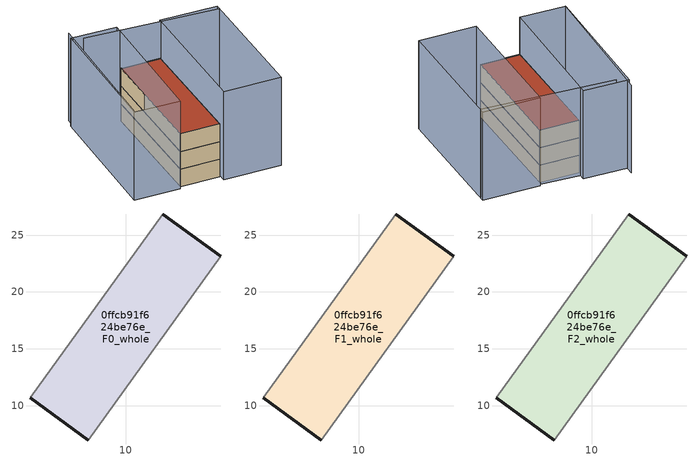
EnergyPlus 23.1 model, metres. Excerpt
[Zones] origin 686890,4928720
0ffcb91f624be76e_F0_whole
 floor ground (EU_floor_Construction): 6.7,6.97 18.36,23.14 13.23,26.85 1.57,10.68 z0
 wall outside (EU_wall_Construction): 13.23,26.85 18.36,23.14 / 6.7,6.97 1.57,10.68 z0:3
 wall adiabatic (EU_wall_Construction): 1.57,10.68 13.23,26.85 / 18.36,23.14 6.7,6.97 z0:3
0ffcb91f624be76e_F1_whole
 floor to 0ffcb91f624be76e_F0_whole (EU_floor_Construction): 6.7,6.97 18.36,23.14 13.23,26.85 1.57,10.68 z3
 wall outside (EU_wall_Construction): 13.23,26.85 18.36,23.14 / 6.7,6.97 1.57,10.68 z3:6
 wall adiabatic (EU_wall_Construction): 1.57,10.68 13.23,26.85 / 18.36,23.14 6.7,6.97 z3:6
0ffcb91f624be76e_F2_whole
 floor to 0ffcb91f624be76e_F1_whole (EU_floor_Construction): 6.7,6.97 18.36,23.14 13.23,26.85 1.57,10.68 z6
 wall outside (EU_wall_Construction): 13.23,26.85 18.36,23.14 / 6.7,6.97 1.57,10.68 z6:9
 wall adiabatic (EU_wall_Construction): 1.57,10.68 13.23,26.85 / 18.36,23.14 6.7,6.97 z6:9
 roof outside (EU_roof_Construction): 18.36,23.14 6.7,6.97 1.57,10.68 13.23,26.85 z9
shading: 9.66,33.49 -4.7,14.77 / 25.94,17.55 9.42,30.88 / 26.45,18.19 13.71,0.66 / 13.71,0.66 6.26,6.07 / 6.26,6.07 19.01,23.6 / 19.01,23.6 26.45,18.19 / -4.81,14.76 8.52,32.52 / 8.52,32.52 14.37,28.13 / 14.37,28.13 1.05,10.37 / 1.05,10.37 -4.81,14.76 z0:15
[Building]
EU S2 Campaign: North Axis=0; Terrain=City; Solar Distribution=FullExterior
[Site:Location]
Bologna: Latitude=44.5; Longitude=11.25; Time Zone=1; Elevation=37
[SizingPeriod:WeatherFileDays]
AnnualSizingPeriod: Begin Month=1; Begin Day of Month=1; End Month=12; End Day of Month=31; Day of Week for Start Day=Monday; Use Weather File Daylight Saving Period=No; Use Weather File Rain and Snow Indicators=No
[MATERIAL]
EU_InternalMass_Material: Roughness=MediumRough; Thickness=0.1; Conductivity=1; Density=1800; Specific Heat=900; Thermal Absorptance=0.9; Solar Absorptance=0.7; Visible Absorptance=0.7
[MATERIAL:NOMASS] Roughness=MediumRough; Thermal Absorptance=0.9; Solar Absorptance=0.7; Visible Absorptance=0.7
Name | Thermal Resistance
EU_wall_NoMass | 0.937881
EU_roof_NoMass | 0.548572
EU_floor_NoMass | 0.71348
[CONSTRUCTION]
EU_wall_Construction: EU_wall_NoMass
EU_roof_Construction: EU_roof_NoMass
EU_floor_Construction: EU_floor_NoMass
EU_InternalMass_Construction: EU_InternalMass_Material
[ZONE] Type=1; Multiplier=1; Ceiling Height=autocalculate; Floor Area=autocalculate; Part of Total Floor Area=Yes
Name | Volume
0ffcb91f624be76e_F0_whole | 378.699
0ffcb91f624be76e_F1_whole; 0ffcb91f624be76e_F2_whole | 378.7
[INTERNALMASS] Construction=EU_InternalMass_Construction; Surface Area=126.233
Name | Zone or ZoneList
0ffcb91f624be76e_F0_whole_EU_InternalMass | 0ffcb91f624be76e_F0_whole
0ffcb91f624be76e_F1_whole_EU_InternalMass | 0ffcb91f624be76e_F1_whole
0ffcb91f624be76e_F2_whole_EU_InternalMass | 0ffcb91f624be76e_F2_whole
[OTHEREQUIPMENT] Fuel Type=Electricity; Design Level Calculation Method=Watts/Area; Power per Zone Floor Area=1; Fraction Latent=0; Fraction Radiant=0; Fraction Lost=0; Carbon Dioxide Generation Rate=0; EndUse Subcategory=EU_Step8_InternalGains
Name | Zone or ZoneList or Space or SpaceList | Schedule
EU_Step8_InternalGain_0ffcb91f624be76e_F0_whole_f000 | 0ffcb91f624be76e_F0_whole | EU_Step8_GainSchedule_0ffcb91f624be76e_F0_whole_f000
EU_Step8_InternalGain_0ffcb91f624be76e_F1_whole_f000 | 0ffcb91f624be76e_F1_whole | EU_Step8_GainSchedule_0ffcb91f624be76e_F1_whole_f000
EU_Step8_InternalGain_0ffcb91f624be76e_F2_whole_f000 | 0ffcb91f624be76e_F2_whole | EU_Step8_GainSchedule_0ffcb91f624be76e_F2_whole_f000
[ZONEVENTILATION:DESIGNFLOWRATE] Schedule=EU_AlwaysOn; Design Flow Rate Calculation Method=AirChanges/Hour; Air Changes per Hour=0.687892; Ventilation Type=Natural; Fan Pressure Rise=0; Fan Total Efficiency=1; Constant Term Coefficient=1; Temperature Term Coefficient=0; Velocity Term Coefficient=0; Velocity Squared Term Coefficient=0; Minimum Indoor Temperature=-100; Maximum Indoor Temperature=100; Delta Temperature=-100; Minimum Outdoor Temperature=-100; Maximum Outdoor Temperature=100; Maximum Wind Speed=40
Name | Zone or ZoneList or Space or SpaceList
EU_ConstantAir_0ffcb91f624be76e_F0_whole | 0ffcb91f624be76e_F0_whole
EU_ConstantAir_0ffcb91f624be76e_F1_whole | 0ffcb91f624be76e_F1_whole
EU_ConstantAir_0ffcb91f624be76e_F2_whole | 0ffcb91f624be76e_F2_whole
[HVACTEMPLATE:THERMOSTAT] Constant Heating Setpoint=20; Constant Cooling Setpoint=50
EU_HeatOnly_0ffcb91f624be76e_F0_whole; EU_HeatOnly_0ffcb91f624be76e_F1_whole; EU_HeatOnly_0ffcb91f624be76e_F2_whole
[HVACTEMPLATE:ZONE:IDEALLOADSAIRSYSTEM] System Availability Schedule=EU_AlwaysOn; Maximum Heating Supply Air Temperature=50; Minimum Cooling Supply Air Temperature=13; Maximum Heating Supply Air Humidity Ratio=0.0156; Minimum Cooling Supply Air Humidity Ratio=0.0077; Heating Limit=NoLimit; Cooling Limit=NoLimit; Heating Availability Schedule=EU_AlwaysOn; Cooling Availability Schedule=EU_CoolingOff; Dehumidification Control Type=ConstantSensibleHeatRatio; Cooling Sensible Heat Ratio=0.7; Dehumidification Setpoint=60; Humidification Control Type=None; Humidification Setpoint=30; Outdoor Air Method=None; Outdoor Air Flow Rate per Person=0.00944; Outdoor Air Flow Rate per Zone Floor Area=0; Outdoor Air Flow Rate per Zone=0; Demand Controlled Ventilation Type=None; Outdoor Air Economizer Type=NoEconomizer; Heat Recovery Type=None; Sensible Heat Recovery Effectiveness=0.7; Latent Heat Recovery Effectiveness=0.65
Name | Template Thermostat
0ffcb91f624be76e_F0_whole | EU_HeatOnly_0ffcb91f624be76e_F0_whole
0ffcb91f624be76e_F1_whole | EU_HeatOnly_0ffcb91f624be76e_F1_whole
0ffcb91f624be76e_F2_whole | EU_HeatOnly_0ffcb91f624be76e_F2_whole
[SIZING:ZONE] Zone Cooling Design Supply Air Temperature Input Method=SupplyAirTemperature; Zone Cooling Design Supply Air Temperature=13; Zone Heating Design Supply Air Temperature Input Method=SupplyAirTemperature; Zone Heating Design Supply Air Temperature=50; Zone Cooling Design Supply Air Humidity Ratio=0.008; Zone Heating Design Supply Air Humidity Ratio=0.008; Cooling Design Air Flow Method=DesignDay; Cooling Design Air Flow Rate=0; Cooling Minimum Air Flow per Zone Floor Area=0.000762; Cooling Minimum Air Flow=0; Cooling Minimum Air Flow Fraction=0.2; Heating Design Air Flow Method=DesignDay; Heating Design Air Flow Rate=0; Heating Maximum Air Flow per Zone Floor Area=0.002032; Heating Maximum Air Flow=0.141576; Heating Maximum Air Flow Fraction=0.3; Account for Dedicated Outdoor Air System=No; Dedicated Outdoor Air System Control Strategy=NeutralSupplyAir; Dedicated Outdoor Air Low Setpoint Temperature for Design=autosize; Dedicated Outdoor Air High Setpoint Temperature for Design=autosize; Zone Load Sizing Method=Sensible Load Only No Latent Load; Zone Latent Cooling Design Supply Air Humidity Ratio Input Method=HumidityRatioDifference; Zone Cooling Design Supply Air Humidity Ratio Difference=0.005; Zone Latent Heating Design Supply Air Humidity Ratio Input Method=HumidityRatioDifference; Zone Humidification Design Supply Air Humidity Ratio Difference=0.005
0ffcb91f624be76e_F0_whole; 0ffcb91f624be76e_F1_whole; 0ffcb91f624be76e_F2_whole
[SCHEDULE:CONSTANT]
Name | Hourly Value
EU_AlwaysOn | 1
EU_CoolingOff | 0
[SCHEDULE:FILE] Column Number=1; Rows to Skip at Top=0; Number of Hours of Data=8760; Column Separator=Comma; Interpolate to Timestep=No; Minutes per Item=60; Adjust Schedule for Daylight Savings=Yes
Name | File
EU_Step8_GainSchedule_0ffcb91f624be76e_F0_whole_f000 | ../../schedules/0ffcb91f624be76e/0ffcb91f624be76e_F0_whole_f000_gain.csv
EU_Step8_GainSchedule_0ffcb91f624be76e_F1_whole_f000 | ../../schedules/0ffcb91f624be76e/0ffcb91f624be76e_F1_whole_f000_gain.csv
EU_Step8_GainSchedule_0ffcb91f624be76e_F2_whole_f000 | ../../schedules/0ffcb91f624be76e/0ffcb91f624be76e_F2_whole_f000_gain.csv
